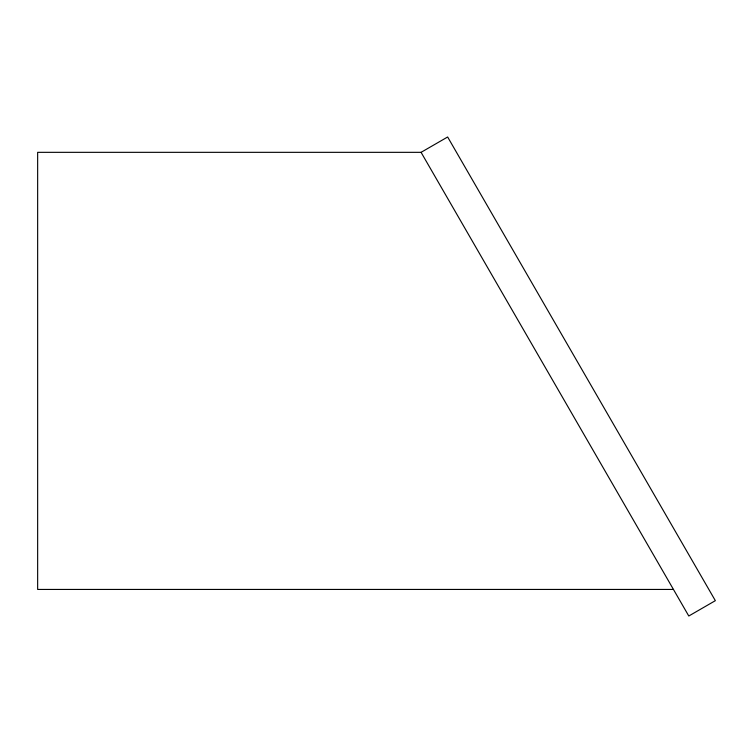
<?xml version="1.0" encoding="UTF-8"?>
<svg xmlns="http://www.w3.org/2000/svg" width="753" height="753" viewBox="0 0 753 753"><rect width="100%" height="100%" fill="white"/><g stroke="black" fill="none" stroke-linecap="round" stroke-linejoin="round"><path stroke-width="1.13" d="M421.078 152.332L447.649 136.99L715.35 600.668L688.788 616.01L421.078 152.332L37.65 152.332L37.65 589.439L673.446 589.439"/></g></svg>
